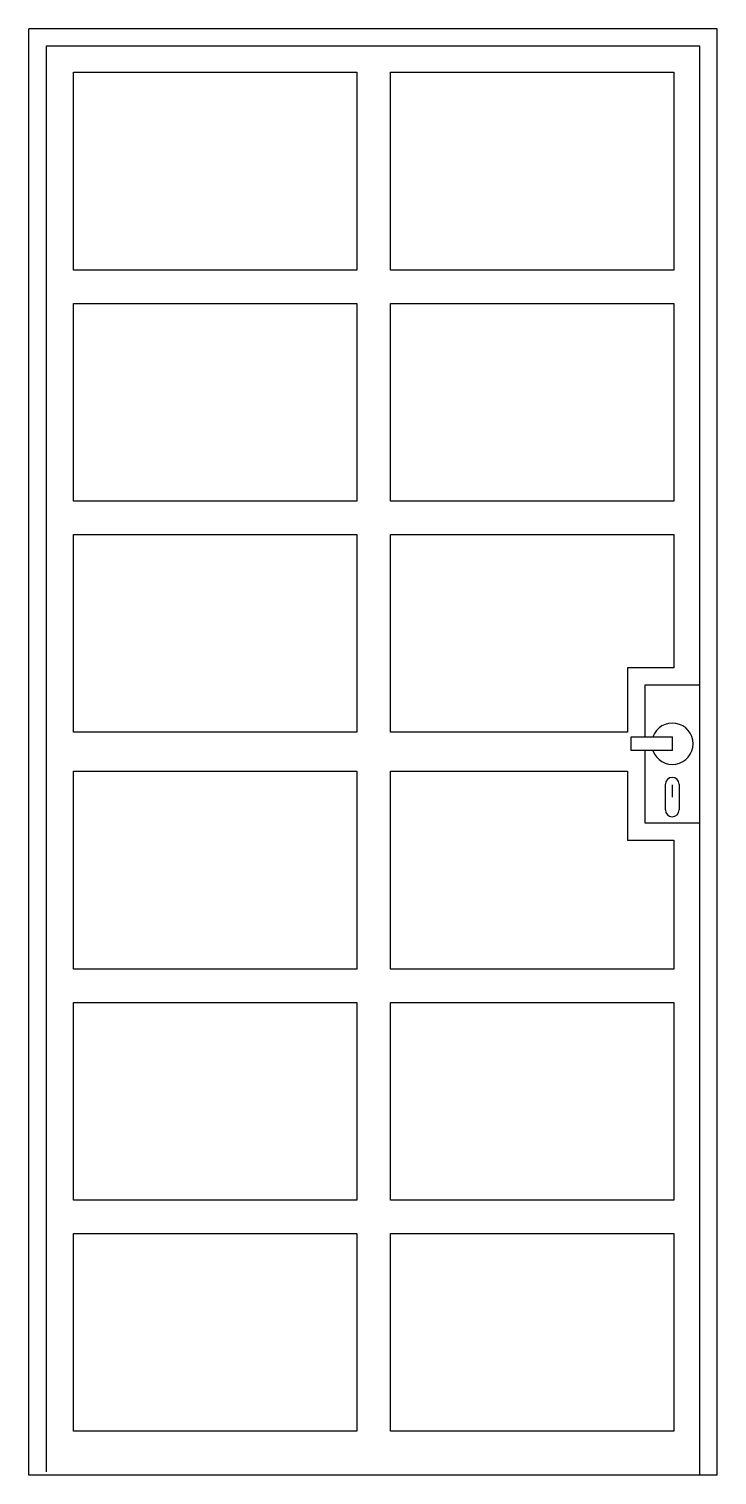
# Model space of a CAD drawing. Header units: millimetres. Extents: x -740.7 to -739.7, y 1791.07 to 1793.17.
import ezdxf

# ---------------------------------------------------------------- set-up
doc = ezdxf.new("R2010")
doc.units = ezdxf.units.MM
doc.header["$LTSCALE"] = 10
doc.layers.add('Portas', color=2, linetype='Continuous')

msp = doc.modelspace()

# ---------------------------------------------------------------- linework, layer by layer
at = {"layer": 'Portas'}
for p, q in [((-739.699, 1793.1742), (-740.699, 1793.1742)), ((-740.699, 1791.0742), (-740.699, 1793.1742)), ((-739.699, 1791.0742), (-739.699, 1793.1742)), ((-739.699, 1791.0742), (-740.699, 1791.0742))]:
    msp.add_line(p, q, dxfattribs=at)
at = {"layer": 'Portas', "color": 1}
for p, q in [((-739.724, 1793.1492), (-740.6741, 1793.1492)), ((-740.6741, 1793.1492), (-740.6741, 1791.079)), ((-739.724, 1792.2213), (-739.724, 1793.1492)), ((-739.804, 1792.2213), (-739.804, 1792.1462)), ((-739.724, 1792.2213), (-739.804, 1792.2213)), ((-739.724, 1792.0213), (-739.724, 1792.2213)), ((-739.824, 1792.1262), (-739.824, 1792.1462)), ((-739.824, 1792.1462), (-739.764, 1792.1462)), ((-739.764, 1792.1262), (-739.764, 1792.1462)), ((-739.764, 1792.1262), (-739.824, 1792.1262)), ((-739.804, 1792.1262), (-739.804, 1792.0213)), ((-739.7742, 1792.0402), (-739.7742, 1792.0774)), ((-739.7542, 1792.0774), (-739.7542, 1792.0402)), ((-739.7644, 1792.0767), (-739.7644, 1792.0585)), ((-739.804, 1792.0213), (-739.724, 1792.0213)), ((-739.724, 1791.0742), (-739.724, 1792.0213))]:
    msp.add_line(p, q, dxfattribs=at)
for points in [[(-740.2226, 1793.1112), (-740.2226, 1792.824), (-740.6344, 1792.824), (-740.6344, 1793.1112)], [(-739.7621, 1793.1112), (-739.7621, 1792.824), (-740.1738, 1792.824), (-740.1738, 1793.1112)], [(-740.2226, 1792.7757), (-740.2226, 1792.4885), (-740.6344, 1792.4885), (-740.6344, 1792.7757)], [(-739.7621, 1792.7757), (-739.7621, 1792.4885), (-740.1738, 1792.4885), (-740.1738, 1792.7757)], [(-740.2226, 1792.4401), (-740.2226, 1792.1529), (-740.6344, 1792.1529), (-740.6344, 1792.4401)], [(-740.2226, 1792.0963), (-740.2226, 1791.8091), (-740.6344, 1791.8091), (-740.6344, 1792.0963)], [(-740.2226, 1791.7607), (-740.2226, 1791.4735), (-740.6344, 1791.4735), (-740.6344, 1791.7607)], [(-739.7621, 1791.7607), (-739.7621, 1791.4735), (-740.1738, 1791.4735), (-740.1738, 1791.7607)], [(-740.2226, 1791.4251), (-740.2226, 1791.1379), (-740.6344, 1791.1379), (-740.6344, 1791.4251)], [(-739.7621, 1791.4251), (-739.7621, 1791.1379), (-740.1738, 1791.1379), (-740.1738, 1791.4251)]]:
    msp.add_lwpolyline(points, close=True, dxfattribs=at)
for points in [[(-739.829, 1792.2463), (-739.829, 1792.1529), (-740.1738, 1792.1529), (-740.1738, 1792.4401), (-739.7621, 1792.4401), (-739.7621, 1792.2463), (-739.829, 1792.2463)], [(-739.829, 1791.9963), (-739.7621, 1791.9963), (-739.7621, 1791.8091), (-740.1738, 1791.8091), (-740.1738, 1792.0963), (-739.829, 1792.0963), (-739.829, 1791.9963)]]:
    msp.add_lwpolyline(points, dxfattribs=at)
for centre, radius, start, end in [((-739.764, 1792.1362), 0.03, 199.4762, 160.5248), ((-739.7642, 1792.0774), 0.01, 0, 180), ((-739.7642, 1792.0402), 0.01, 180, 0)]:
    msp.add_arc(centre, radius, start, end, dxfattribs=at)

doc.saveas('drawing.dxf')
